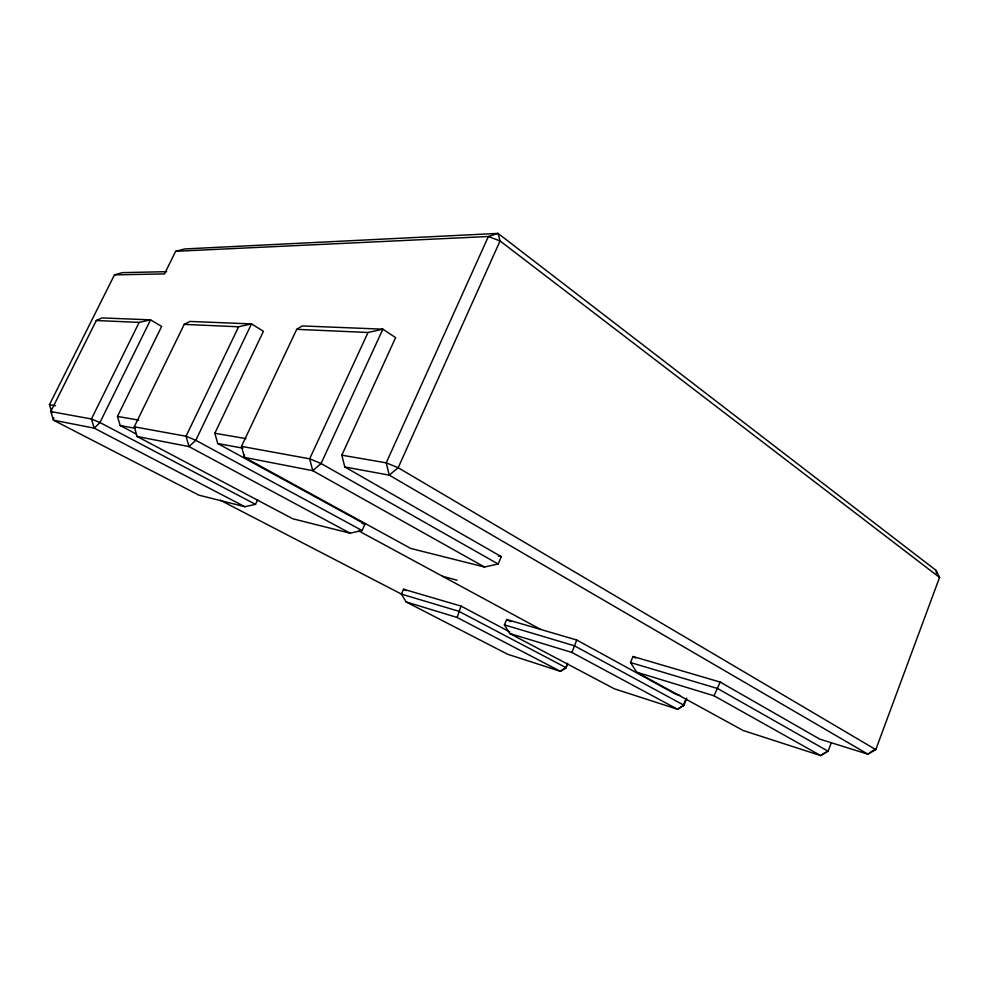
<?xml version="1.0" encoding="UTF-8"?>
<svg xmlns="http://www.w3.org/2000/svg" width="989" height="989" viewBox="0 0 989 989"><rect width="100%" height="100%" fill="white"/><g stroke="black" fill="none" stroke-linecap="round" stroke-linejoin="round"><path stroke-width="1.48" d="M509.891 631.971L461.022 606.084L403.549 589.234L401.398 594.117L406.12 601.93L507.691 654.273L560.306 671.296L565.77 668.243L567.55 663.285M53.678 417.729L53.48 420.201L198.962 495.18L244.839 506.714L255.521 504.353L257.659 499.779M401.398 594.117L458.785 611.264L565.782 667.538L560.306 671.296L457.128 617.47L461.022 606.084M686.7 698.135L683.894 705.219L677.564 709.261L571.914 652.456L576.735 640.019L675.438 694.031L679.814 695.403M831.366 742.566L828.102 751.232L820.697 755.608L743.098 730.475L636.706 672.211L630.525 662.543L632.985 656.498L720.177 682.064L819.782 739.142L867.909 754.187L875.784 749.625L939.55 577.452L936.113 570.418L498.036 233.392L184.881 248.944L175.671 251.293L164.495 273.916L114.477 274.868L49.45 404.686L52.046 412.982M720.177 682.064L714.046 695.786L636.706 672.211M683.214 705.787L685.464 700.125M565.77 668.243L567.55 663.965M504.415 624.887L574.349 645.768L683.894 705.219L677.564 709.261L614.28 688.777L509.78 633.516L504.415 624.887L506.714 619.485L576.735 640.019M498.147 564.002L501.312 556.646L344.79 466.956L341.823 455.187L395.625 337.632L382.891 329.176L302.177 325.937L296.712 329.337L241.477 446.373L244.493 457.4L410.781 548.462L484.474 567.006L498.147 564.002L321.079 463.52L309.668 458.822L241.477 446.373M362.085 530.549L364.978 524.121L217.716 443.517L214.848 433.256L263.42 331.303L251.503 323.91L189.888 321.437L184.226 324.38L134.269 426.803L137.137 436.495L292.756 518.768L350.081 533.195L362.085 530.549L195.81 440.303L186.043 436.248L134.269 426.803M244.345 454.68L244.493 457.4L312.747 470.677L321.079 463.52L382.891 329.176L368.032 332.477L309.668 458.822L312.747 470.677L484.474 567.006M137.137 436.495L188.998 446.583L195.81 440.303L251.503 323.91L238.609 326.778L186.043 436.248L188.998 446.583L350.081 533.195M136.433 434.146L120.201 425.542L117.468 416.431L161.652 326.419L150.551 319.855L101.978 317.914L96.316 320.51L50.773 411.548L53.48 420.201L94.215 428.138L244.839 506.714M139.152 322.402L91.421 418.977L94.215 428.138L99.951 422.526L150.551 319.855L139.152 322.402L96.316 320.51M873.757 749.996L867.909 754.187L389.233 475.14L344.79 466.956M825.308 752.382L820.697 755.608L714.046 695.786M114.477 274.868L122.216 272.643L166.696 271.666M826.47 751.578L828.102 751.232L717.631 688.542L630.525 662.543M175.671 251.293L488.381 236.507L498.036 233.392L500.075 240.957L939.55 577.452M184.226 324.38L238.609 326.778M296.712 329.337L368.032 332.477M49.45 404.686L55.52 405.737M117.468 416.431L138.707 420.102M214.848 433.256L245.989 438.634M341.823 455.187L386.242 462.852L398.184 467.735L875.784 749.625M50.773 411.548L91.421 418.977L99.951 422.526L255.521 504.353M120.201 425.542L135.394 428.348M217.716 443.517L242.948 448.178M362.061 523.416L364.978 524.121M498.332 555.942L501.312 556.646M442.479 576.266L457.029 580.197M406.12 601.93L457.128 617.47M509.78 633.516L571.914 652.456M220.374 500.249L402.387 594.599M403.549 589.234L406.256 590.643M506.714 619.485L510.769 621.661M358.488 530.772L540.674 629.437M632.985 656.498L635.667 657.994M936.113 570.418L936.459 573.249M500.075 240.957L398.184 467.735L389.233 475.14L386.242 462.852L488.381 236.507L500.075 240.957"/></g></svg>
